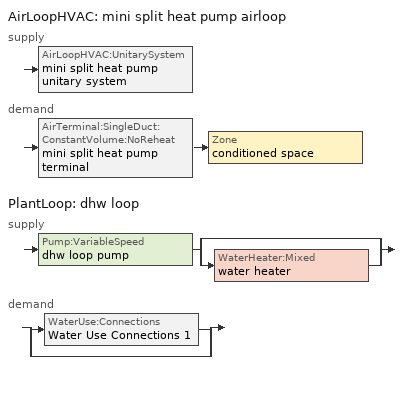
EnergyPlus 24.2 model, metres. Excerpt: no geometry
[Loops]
AirLoopHVAC 'mini split heat pump airloop'
 supply: AirLoopHVAC:UnitarySystem 'mini split heat pump unitary system'
 demand: AirTerminal:SingleDuct:ConstantVolume:NoReheat 'mini split heat pump terminal' > Zone 'conditioned space'
PlantLoop 'dhw loop'
 supply: Pump:VariableSpeed 'dhw loop pump' > split
  | bypass
  | WaterHeater:Mixed 'water heater'
 demand: split
  | WaterUse:Connections 'Water Use Connections 1'
  | bypass
[ZoneControl:Thermostat]
conditioned space Thermostat: Zone or ZoneList=conditioned space; Control Type Schedule=conditioned space Thermostat Schedule; Control 1=conditioned space temperature setpoint; Temperature Difference Between Cutout And Setpoint {deltaC}=0
[ThermostatSetpoint:DualSetpoint]
conditioned space temperature setpoint: Heating Setpoint Temperature Schedule=heating setpoint; Cooling Setpoint Temperature Schedule=cooling setpoint
[AirLoopHVAC:UnitarySystem] Control Type=Load; Controlling Zone or Thermostat Location=conditioned space; Dehumidification Control Type=None; Availability Schedule=Always On Discrete; Fan Placement=BlowThrough; DX Heating Coil Sizing Ratio=1; Use DOAS DX Cooling Coil=No; Minimum Supply Air Temperature {C}=2; Latent Load Control=SensibleOnlyLoadControl; Heating Supply Air Flow Rate Method=SupplyAirFlowRate; No Load Supply Air Flow Rate Method=SupplyAirFlowRate; No Load Supply Air Flow Rate {m3/s}=0; No Load Supply Air Flow Rate Control Set To Low Speed=Yes; Maximum Supply Air Temperature {C}=48.8889; Maximum Outdoor Dry-Bulb Temperature for Supplemental Heater Operation {C}=21; Ancillary On-Cycle Electric Power {W}=0; Ancillary Off-Cycle Electric Power {W}=0
Name | Supply Fan | Supply Air Fan Operating Mode Schedule | Heating Coil | Cooling Supply Air Flow Rate Method | Heating Supply Air Flow Rate {m3/s} | Cooling Coil | Cooling Supply Air Flow Rate {m3/s} | Design Specification Multispeed Object
unit heater unitary system | unit heater supply fan | unit heater auto fan schedule | unit heater htg coil | None | 0.00141584
mini split heat pump unitary system | mini split heat pump supply fan | mini split heat pump auto fan schedule | mini split heat pump htg coil | SupplyAirFlowRate | 0.37567 | mini split heat pump clg coil | 0.37567 | Unitary System Performance Multispeed 1
[Fan:SystemModel] Availability Schedule=Always On Discrete; Speed Control Method=Discrete; Electric Power Minimum Flow Rate Fraction=0.2; Design Pressure Rise {Pa}=500; Motor Efficiency=1; Motor In Air Stream Fraction=1; Design Electric Power Consumption {W}=Autosize; Design Power Sizing Method=PowerPerFlow; Electric Power Per Unit Flow Rate Per Unit Pressure {W/((m3/s)-Pa)}=1.66667; Fan Total Efficiency=0.7; Motor Loss Radiative Fraction=0
Name | Design Maximum Air Flow Rate {m3/s} | Electric Power Per Unit Flow Rate {W/(m3/s)} | Number of Speeds | Speed Flow Fraction 1 | Speed Electric Power Fraction 1 | Speed Flow Fraction 2 | Speed Electric Power Fraction 2 | Speed Flow Fraction 3 | Speed Electric Power Fraction 3 | Speed Flow Fraction 4 | Speed Electric Power Fraction 4
unit heater supply fan | 0.00141584 | 1e-06 | 1 | 1 | 1
mini split heat pump supply fan | 0.462648 | 148.322 | 4 | 0.20706 | 0.00888 | 0.252 | 0.016 | 0.812 | 0.53539 | 1 | 1
[Coil:Heating:Fuel]
unit heater htg coil: Availability Schedule=Always On Discrete; Fuel Type=OtherFuel2; Burner Efficiency=0.3; Nominal Capacity {W}=0.293071; On Cycle Parasitic Electric Load {W}=0; Off Cycle Parasitic Fuel Load {W}=0
[ZoneHVAC:Baseboard:Convective:Electric]
electric baseboard: Availability Schedule=Always On Discrete; Heating Design Capacity {W}=8691.02; Efficiency=1
[AirTerminal:SingleDuct:ConstantVolume:NoReheat]
mini split heat pump terminal: Availability Schedule=Always On Discrete; Maximum Air Flow Rate {m3/s}=0.37567
[Zone equipment]
conditioned space: unit heater unitary system, electric baseboard, mini split heat pump terminal
[AirLoopHVAC]
mini split heat pump airloop: Design Supply Air Flow Rate {m3/s}=0.37567; Design Return Air Flow Fraction of Supply Air Flow=1
[Sizing:System]
mini split heat pump airloop: Type of Load to Size On=Sensible; Design Outdoor Air Flow Rate {m3/s}=Autosize; Central Heating Maximum System Air Flow Ratio=0.3; Preheat Design Temperature {C}=7; Preheat Design Humidity Ratio {kgWater/kgDryAir}=0.008; Precool Design Temperature {C}=12.8; Precool Design Humidity Ratio {kgWater/kgDryAir}=0.008; Central Cooling Design Supply Air Temperature {C}=12.8; Central Heating Design Supply Air Temperature {C}=16.7; Type of Zone Sum to Use=NonCoincident; 100% Outdoor Air in Cooling=Yes; 100% Outdoor Air in Heating=Yes; Central Cooling Design Supply Air Humidity Ratio {kgWater/kgDryAir}=0.0085; Central Heating Design Supply Air Humidity Ratio {kgWater/kgDryAir}=0.008; Cooling Supply Air Flow Rate Method=DesignDay; Cooling Supply Air Flow Rate {m3/s}=0; Cooling Supply Air Flow Rate Per Floor Area {m3/s-m2}=0.00996765; Cooling Fraction of Autosized Cooling Supply Air Flow Rate=1; Cooling Supply Air Flow Rate Per Unit Cooling Capacity {m3/s-W}=3.94755e-05; Heating Supply Air Flow Rate Method=DesignDay; Heating Supply Air Flow Rate {m3/s}=0; Heating Supply Air Flow Rate Per Floor Area {m3/s-m2}=0.00996765; Heating Fraction of Autosized Heating Supply Air Flow Rate=1; Heating Fraction of Autosized Cooling Supply Air Flow Rate=1; Heating Supply Air Flow Rate Per Unit Heating Capacity {m3/s-W}=3.15882e-05; System Outdoor Air Method=ZoneSum; Zone Maximum Outdoor Air Fraction=1; Cooling Design Capacity Method=CoolingDesignCapacity; Cooling Design Capacity {W}=Autosize; Cooling Design Capacity Per Floor Area {W/m2}=234.7; Fraction of Autosized Cooling Design Capacity=1; Heating Design Capacity Method=HeatingDesignCapacity; Heating Design Capacity {W}=Autosize; Heating Design Capacity Per Floor Area {W/m2}=157; Fraction of Autosized Heating Design Capacity=1; Central Cooling Capacity Control Method=OnOff; Occupant Diversity=Autosize
[AvailabilityManager:Scheduled]
mini split heat pump airloop Availability Manager: Schedule=Always On Discrete
[Coil:Heating:DX:MultiSpeed]
mini split heat pump htg coil: Availability Schedule=Always On Discrete; Minimum Outdoor Dry-Bulb Temperature for Compressor Operation {C}=-28.8889; Crankcase Heater Capacity {W}=50; Maximum Outdoor Dry-Bulb Temperature for Crankcase Heater Operation {C}=10; Defrost Energy Input Ratio Function of Temperature Curve=Defrosteir; Maximum Outdoor Dry-Bulb Temperature for Defrost Operation {C}=4.44444; Defrost Strategy=ReverseCycle; Defrost Control=Timed; Defrost Time Period Fraction=0.058333; Resistive Defrost Heater Capacity {W}=AutoSize; Apply Part Load Fraction to Speeds Greater than 1=No; Fuel Type=Electricity; Region number for Calculating HSPF=4; Number of Speeds=2; Speed Gross Rated Heating Capacity 1 {W}=2171.32; Speed Gross Rated Heating COP 1 {W/W}=4.38298; Speed Rated Air Flow Rate 1 {m3/s}=0.116612; Speed Rated Supply Air Fan Power Per Volume Flow Rate 2017 1 {W/(m3/s)}=773.3; Speed Rated Supply Air Fan Power Per Volume Flow Rate 2023 1 {W/(m3/s)}=934.4; Speed Heating Capacity Function of Temperature Curve Name 1=Heat-CAP-fT1; Speed Heating Capacity Function of Flow Fraction Curve Name 1=Heat-CAP-fFF1; Speed Energy Input Ratio Function of Temperature Curve Name 1=Heat-EIR-fT1; Speed Energy Input Ratio Function of Flow Fraction Curve Name 1=Heat-EIR-fFF1; Speed Part Load Fraction Correlation Curve Name 1=Heat-PLF-fPLR1; Speed Rated Waste Heat Fraction of Power Input 1=0.2; Speed Waste Heat Function of Temperature Curve Name 1=ConstantBiquadratic 1; Speed Gross Rated Heating Capacity 2 {W}=8552.05; Speed Gross Rated Heating COP 2 {W/W}=3.05675; Speed Rated Air Flow Rate 2 {m3/s}=0.462744; Speed Rated Supply Air Fan Power Per Volume Flow Rate 2017 2 {W/(m3/s)}=773.3; Speed Rated Supply Air Fan Power Per Volume Flow Rate 2023 2 {W/(m3/s)}=934.4; Speed Heating Capacity Function of Temperature Curve Name 2=Heat-CAP-fT2; Speed Heating Capacity Function of Flow Fraction Curve Name 2=Heat-CAP-fFF2; Speed Energy Input Ratio Function of Temperature Curve Name 2=Heat-EIR-fT2; Speed Energy Input Ratio Function of Flow Fraction Curve Name 2=Heat-EIR-fFF2; Speed Part Load Fraction Correlation Curve Name 2=Heat-PLF-fPLR2; Speed Rated Waste Heat Fraction of Power Input 2=0.2; Speed Waste Heat Function of Temperature Curve Name 2=ConstantBiquadratic 1
[Coil:Cooling:DX:MultiSpeed]
mini split heat pump clg coil: Availability Schedule=Always On Discrete; Condenser Type=AirCooled; Minimum Outdoor Dry-Bulb Temperature for Compressor Operation {C}=-25; Apply Part Load Fraction to Speeds Greater than 1=No; Apply Latent Degradation to Speeds Greater than 1=No; Crankcase Heater Capacity {W}=50; Maximum Outdoor Dry-Bulb Temperature for Crankcase Heater Operation {C}=10; Basin Heater Capacity {W/K}=0; Basin Heater Setpoint Temperature {C}=2; Fuel Type=Electricity; Number of Speeds=2; Speed Gross Rated Total Cooling Capacity 1 {W}=1785.62; Speed Gross Rated Sensible Heat Ratio 1=0.806404; Speed Gross Rated Cooling COP 1 {W/W}=3.86411; Speed Rated Air Flow Rate 1 {m3/s}=0.0958163; Speed Rated Evaporator Fan Power Per Volume Flow Rate 2017 1 {W/(m3/s)}=773.3; Speed Rated Evaporator Fan Power Per Volume Flow Rate 2023 1 {W/(m3/s)}=934.4; Speed Total Cooling Capacity Function of Temperature Curve Name 1=Cool-CAP-fT1; Speed Total Cooling Capacity Function of Flow Fraction Curve Name 1=Cool-CAP-fFF1; Speed Energy Input Ratio Function of Temperature Curve Name 1=Cool-EIR-fT1; Speed Energy Input Ratio Function of Flow Fraction Curve Name 1=Cool-EIR-fFF1; Speed Part Load Fraction Correlation Curve Name 1=Cool-PLF-fPLR1; Speed Nominal Time for Condensate Removal to Begin 1 {s}=1000; Speed Ratio of Initial Moisture Evaporation Rate and Steady State Latent Capacity 1=1.5; Speed Maximum Cycling Rate 1 {cycles/hr}=3; Speed Latent Capacity Time Constant 1 {s}=45; Speed Rated Waste Heat Fraction of Power Input 1=0.2; Speed Waste Heat Function of Temperature Curve Name 1=ConstantBiquadratic; Speed Evaporative Condenser Effectiveness 1=0.9; Speed Evaporative Condenser Air Flow Rate 1 {m3/s}=AutoSize; Speed Rated Evaporative Condenser Pump Power Consumption 1 {W}=AutoSize; Speed Gross Rated Total Cooling Capacity 2 {W}=7036.75; Speed Gross Rated Sensible Heat Ratio 2=0.759942; Speed Gross Rated Cooling COP 2 {W/W}=2.92505; Speed Rated Air Flow Rate 2 {m3/s}=0.375749; Speed Rated Evaporator Fan Power Per Volume Flow Rate 2017 2 {W/(m3/s)}=773.3; Speed Rated Evaporator Fan Power Per Volume Flow Rate 2023 2 {W/(m3/s)}=934.4; Speed Total Cooling Capacity Function of Temperature Curve Name 2=Cool-CAP-fT2; Speed Total Cooling Capacity Function of Flow Fraction Curve Name 2=Cool-CAP-fFF2; Speed Energy Input Ratio Function of Temperature Curve Name 2=Cool-EIR-fT2; Speed Energy Input Ratio Function of Flow Fraction Curve Name 2=Cool-EIR-fFF2; Speed Part Load Fraction Correlation Curve Name 2=Cool-PLF-fPLR2; Speed Nominal Time for Condensate Removal to Begin 2 {s}=1000; Speed Ratio of Initial Moisture Evaporation Rate and Steady State Latent Capacity 2=1.5; Speed Maximum Cycling Rate 2 {cycles/hr}=3; Speed Latent Capacity Time Constant 2 {s}=45; Speed Rated Waste Heat Fraction of Power Input 2=0.2; Speed Waste Heat Function of Temperature Curve Name 2=ConstantBiquadratic; Speed Evaporative Condenser Effectiveness 2=0.9; Speed Evaporative Condenser Air Flow Rate 2 {m3/s}=AutoSize; Speed Rated Evaporative Condenser Pump Power Consumption 2 {W}=AutoSize
[UnitarySystemPerformance:Multispeed]
Unitary System Performance Multispeed 1: Number of Speeds for Heating=2; Number of Speeds for Cooling=2; Single Mode Operation=No; No Load Supply Air Flow Rate Ratio=1; Heating Speed Supply Air Flow Ratio 1=0.310345; Cooling Speed Supply Air Flow Ratio 1=0.255; Heating Speed Supply Air Flow Ratio 2=1.23153; Cooling Speed Supply Air Flow Ratio 2=1
[PlantLoop]
dhw loop: Fluid Type=Water; Plant Equipment Operation Scheme=dhw loop Operation Schemes; Maximum Loop Temperature {C}=100; Minimum Loop Temperature {C}=0; Maximum Loop Flow Rate {m3/s}=0.01; Minimum Loop Flow Rate {m3/s}=0; Plant Loop Volume {m3}=0.003; Load Distribution Scheme=Optimal; Plant Loop Demand Calculation Scheme=SingleSetpoint; Common Pipe Simulation=None
[Sizing:Plant]
dhw loop: Loop Type=Heating; Design Loop Exit Temperature {C}=56; Loop Design Temperature Difference {deltaC}=5.55556; Sizing Option=NonCoincident; Zone Timesteps in Averaging Window=1; Coincident Sizing Factor Mode=None
[Pump:VariableSpeed]
dhw loop pump: Design Maximum Flow Rate {m3/s}=0.01; Design Pump Head {Pa}=1; Design Power Consumption {W}=0; Motor Efficiency=0.85; Fraction of Motor Inefficiencies to Fluid Stream=0; Coefficient 1 of the Part Load Performance Curve=0; Coefficient 2 of the Part Load Performance Curve=1; Coefficient 3 of the Part Load Performance Curve=0; Coefficient 4 of the Part Load Performance Curve=0; Design Minimum Flow Rate {m3/s}=0; Pump Control Type=Intermittent; Skin Loss Radiative Fraction=0.5; Design Power Sizing Method=PowerPerFlowPerPressure; Design Electric Power per Unit Flow Rate {W/(m3/s)}=348701.1; Design Shaft Power per Unit Flow Rate per Unit Head {W/((m3/s)-Pa)}=1.28205; Design Minimum Flow Rate Fraction=0
[WaterHeater:Mixed]
water heater: Tank Volume {m3}=0.170344; Setpoint Temperature Schedule=water heater setpoint; Deadband Temperature Difference {deltaC}=2; Maximum Temperature Limit {C}=99; Heater Control Type=Cycle; Heater Maximum Capacity {W}=5500.06; Heater Minimum Capacity {W}=0; Heater Ignition Minimum Flow Rate {m3/s}=0; Heater Ignition Delay {s}=0; Heater Fuel Type=Electricity; Heater Thermal Efficiency=1; Off Cycle Parasitic Fuel Consumption Rate {W}=0; Off Cycle Parasitic Fuel Type=Electricity; Off Cycle Parasitic Heat Fraction to Tank=0; On Cycle Parasitic Fuel Consumption Rate {W}=0; On Cycle Parasitic Fuel Type=Electricity; On Cycle Parasitic Heat Fraction to Tank=0; Ambient Temperature Indicator=Zone; Ambient Temperature Zone=conditioned space; Off Cycle Loss Coefficient to Ambient Temperature {W/K}=2.89744; Off Cycle Loss Fraction to Zone=1; On Cycle Loss Coefficient to Ambient Temperature {W/K}=2.89744; On Cycle Loss Fraction to Zone=1; Use Side Effectiveness=1; Source Side Effectiveness=1; Use Side Design Flow Rate {m3/s}=Autosize; Source Side Design Flow Rate {m3/s}=Autosize; Indirect Water Heating Recovery Time {hr}=1.5; Source Side Flow Control Mode=IndirectHeatPrimarySetpoint
[WaterHeater:Sizing]
water heater: Design Mode=PeakDraw; Time Storage Can Meet Peak Draw {hr}=0.538503; Time for Tank Recovery {hr}=0; Nominal Tank Volume for Autosizing Plant Connections {m3}=1
[SetpointManager:Scheduled]
Setpoint Manager Scheduled 1: Control Variable=Temperature; Schedule=dhw temp
[WaterUse:Connections]
Water Use Connections 1: Drain Water Heat Exchanger Type=None; Drain Water Heat Exchanger Destination=Plant; Water Use Equipment Name 1=dhw fixtures; Water Use Equipment Name 2=dhw distribution waste; Water Use Equipment Name 3=clothes washer; Water Use Equipment Name 4=dishwasher
[WaterUse:Equipment]
Name | Peak Flow Rate {m3/s} | Flow Rate Fraction Schedule | Target Temperature Schedule
dhw fixtures | 4.41178e-06 | dhw fixtures schedule | mixed water temperature schedule
dhw distribution waste | 1.33746e-06 | dhw fixtures schedule | mixed water temperature schedule
clothes washer | 9.69919e-07 | clothes washer schedule
dishwasher | 2.90872e-07 | dishwasher schedule
[PlantEquipmentOperationSchemes]
dhw loop Operation Schemes: Control Scheme Object Type 1=PlantEquipmentOperation:HeatingLoad; Control Scheme Name 1=dhw loop Heating Operation Scheme; Control Scheme Schedule Name 1=Always On Discrete
[PlantEquipmentOperation:HeatingLoad]
dhw loop Heating Operation Scheme: Load Range Lower Limit 1 {W}=0; Load Range Upper Limit 1 {W}=1000000000; Range Equipment List Name 1=dhw loop Heating Equipment List
[PlantEquipmentList]
dhw loop Heating Equipment List: WaterHeater:Mixed, water heater
[EnergyManagementSystem:GlobalVariable]
infil_program_Qfan
infil_program_Qinf
mini_split_heat_pump_airloop_Fan_RTF
natural_vent_program_Qnv
natural_vent_program_Qwhf
[EnergyManagementSystem:InternalVariable]
mini_split_heat_pump_airloop_max_sup_fan_mfr: Internal Data Index Key=mini split heat pump supply fan; Internal Data Type=Fan Maximum Mass Flow Rate
[EnergyManagementSystem:Sensor]
Name | Output:Variable or Output:Meter Index Key | Output:Variable or Output:Meter
airflow_gain | infil flow | Infiltration Sensible Heat Gain Energy
airflow_gain_1 | natural vent flow | Infiltration Sensible Heat Gain Energy
airflow_gain_2 | whole house fan flow | Infiltration Sensible Heat Gain Energy
airflow_loss | infil flow | Infiltration Sensible Heat Loss Energy
airflow_loss_1 | natural vent flow | Infiltration Sensible Heat Loss Energy
airflow_loss_2 | whole house fan flow | Infiltration Sensible Heat Loss Energy
clg_load_cond |  | Cooling:EnergyTransfer:Zone:CONDITIONED SPACE
clg_sp_s; clg_sp_s_1 | cooling setpoint | Schedule Value
clothes_dryer_exhaust_0_sch_s | clothes dryer exhaust 0 schedule | Schedule Value
conditioned_space_clg_unmet_s | conditioned space | Zone Cooling Setpoint Not Met Time
conditioned_space_htg_unmet_s | conditioned space | Zone Heating Setpoint Not Met Time
cool_season | cooling season schedule | Schedule Value
dhw_loss | water heater | Water Heater Heat Loss Energy
dhw_rtf | water heater | Water Heater Runtime Fraction
fridge_tin_s; tin_s; tin_s_1 | conditioned space | Zone Mean Air Temperature
htg_load_cond |  | Heating:EnergyTransfer:Zone:CONDITIONED SPACE
htg_sp_s; htg_sp_s_1 | heating setpoint | Schedule Value
ig_ee_conv | clothes dryer | Electric Equipment Convective Heating Energy
ig_ee_conv_1 | clothes washer | Electric Equipment Convective Heating Energy
ig_ee_conv_2 | cooking range | Electric Equipment Convective Heating Energy
ig_ee_conv_3 | dishwasher | Electric Equipment Convective Heating Energy
ig_ee_conv_4 | fridge | Electric Equipment Convective Heating Energy
ig_ee_conv_5 | misc plug loads | Electric Equipment Convective Heating Energy
ig_ee_conv_6 | whole house fan | Electric Equipment Convective Heating Energy
ig_ee_rad | clothes dryer | Electric Equipment Radiant Heating Energy
ig_ee_rad_1 | clothes washer | Electric Equipment Radiant Heating Energy
ig_ee_rad_2 | cooking range | Electric Equipment Radiant Heating Energy
ig_ee_rad_3 | dishwasher | Electric Equipment Radiant Heating Energy
ig_ee_rad_4 | fridge | Electric Equipment Radiant Heating Energy
ig_ee_rad_5 | misc plug loads | Electric Equipment Radiant Heating Energy
ig_ee_rad_6 | whole house fan | Electric Equipment Radiant Heating Energy
ig_lgt_conv | interior lighting | Lights Convective Heating Energy
ig_lgt_rad | interior lighting | Lights Radiant Heating Energy
ig_lgt_vis | interior lighting | Lights Visible Radiation Heating Energy
ig_oe_conv | clothes dryer 1 | Other Equipment Convective Heating Energy
ig_oe_conv_1 | cooking range 1 | Other Equipment Convective Heating Energy
ig_oe_conv_2 | general water use latent | Other Equipment Convective Heating Energy
ig_oe_conv_3 | general water use sensible | Other Equipment Convective Heating Energy
ig_oe_conv_4 | water heater energy adjustment1 | Other Equipment Convective Heating Energy
ig_oe_rad | clothes dryer 1 | Other Equipment Radiant Heating Energy
ig_oe_rad_1 | cooking range 1 | Other Equipment Radiant Heating Energy
ig_oe_rad_2 | general water use latent | Other Equipment Radiant Heating Energy
ig_oe_rad_3 | general water use sensible | Other Equipment Radiant Heating Energy
ig_oe_rad_4 | water heater energy adjustment1 | Other Equipment Radiant Heating Energy
ig_ppl_conv | occupants | People Convective Heating Energy
ig_ppl_rad | occupants | People Radiant Heating Energy
im_conv | furniture mass conditioned space 1 | Surface Inside Face Convection Heat Gain Energy
im_conv_1 | partition wall mass | Surface Inside Face Convection Heat Gain Energy
im_ig | furniture mass conditioned space 1 | Surface Inside Face Internal Gains Radiation Heat Gain Energy
im_ig_1 | partition wall mass | Surface Inside Face Internal Gains Radiation Heat Gain Energy
im_lgt | furniture mass conditioned space 1 | Surface Inside Face Lights Radiation Heat Gain Energy
im_lgt_1 | partition wall mass | Surface Inside Face Lights Radiation Heat Gain Energy
im_sol | furniture mass conditioned space 1 | Surface Inside Face Solar Radiation Heat Gain Energy
im_sol_1 | partition wall mass | Surface Inside Face Solar Radiation Heat Gain Energy
im_surf | furniture mass conditioned space 1 | Surface Inside Face Net Surface Thermal Radiation Heat Gain Energy
im_surf_1 | partition wall mass | Surface Inside Face Net Surface Thermal Radiation Heat Gain Energy
mini_split_heat_pump_airloop_Fan_RTF_s | mini split heat pump supply fan | Fan Runtime Fraction Speed 1
mini_split_heat_pump_airloop_Fan_RTF_s_1 | mini split heat pump supply fan | Fan Runtime Fraction Speed 2
mini_split_heat_pump_airloop_Fan_RTF_s_2 | mini split heat pump supply fan | Fan Runtime Fraction Speed 3
mini_split_heat_pump_airloop_Fan_RTF_s_3 | mini split heat pump supply fan | Fan Runtime Fraction Speed 4
mini_split_heat_pump_clg_coil_s | mini split heat pump clg coil | Cooling Coil Total Cooling Energy
mini_split_heat_pump_htg_coil_s | mini split heat pump htg coil | Heating Coil Heating Energy
mini_split_heat_pump_supply_fan_s | mini split heat pump supply fan | Fan Electricity Energy
mv_conv | mech vent house fan | Electric Equipment Convective Heating Energy
mv_conv_1 | mech vent house fan cfis | Electric Equipment Convective Heating Energy
mv_conv_2 | mech vent house fan latent load | Other Equipment Convective Heating Energy
mv_conv_3 | mech vent house fan sensible load | Other Equipment Convective Heating Energy
mv_rad | mech vent house fan | Electric Equipment Radiant Heating Energy
mv_rad_1 | mech vent house fan cfis | Electric Equipment Radiant Heating Energy
mv_rad_2 | mech vent house fan latent load | Other Equipment Radiant Heating Energy
mv_rad_3 | mech vent house fan sensible load | Other Equipment Radiant Heating Energy
natural_vent_s | natural vent schedule | Schedule Value
out_pb_s |  | Site Outdoor Air Barometric Pressure
out_wt_s |  | Site Outdoor Air Humidity Ratio
site_vw_s |  | Site Wind Speed
ss_back_out | Window1 | Surface Window Shortwave from Zone Back Out Window Heat Transfer Rate
ss_back_out_1 | Window12 | Surface Window Shortwave from Zone Back Out Window Heat Transfer Rate
ss_back_out_2 | Window13 | Surface Window Shortwave from Zone Back Out Window Heat Transfer Rate
ss_back_out_3 | Window15 | Surface Window Shortwave from Zone Back Out Window Heat Transfer Rate
ss_back_out_4 | Window2 | Surface Window Shortwave from Zone Back Out Window Heat Transfer Rate
ss_back_out_5 | Window3 | Surface Window Shortwave from Zone Back Out Window Heat Transfer Rate
ss_back_out_6 | Window5 | Surface Window Shortwave from Zone Back Out Window Heat Transfer Rate
ss_back_out_7 | Window8 | Surface Window Shortwave from Zone Back Out Window Heat Transfer Rate
ss_back_out_8 | Window9 | Surface Window Shortwave from Zone Back Out Window Heat Transfer Rate
ss_conv | Door1 | Surface Inside Face Convection Heat Gain Energy
ss_conv_1 | Door4 | Surface Inside Face Convection Heat Gain Energy
ss_conv_10 | Window9 | Surface Inside Face Convection Heat Gain Energy
ss_conv_2 | Window1 | Surface Inside Face Convection Heat Gain Energy
ss_conv_3 | Window12 | Surface Inside Face Convection Heat Gain Energy
ss_conv_4 | Window13 | Surface Inside Face Convection Heat Gain Energy
ss_conv_5 | Window15 | Surface Inside Face Convection Heat Gain Energy
ss_conv_6 | Window2 | Surface Inside Face Convection Heat Gain Energy
ss_conv_7 | Window3 | Surface Inside Face Convection Heat Gain Energy
ss_conv_8 | Window5 | Surface Inside Face Convection Heat Gain Energy
ss_conv_9 | Window8 | Surface Inside Face Convection Heat Gain Energy
ss_ig | Door1 | Surface Inside Face Internal Gains Radiation Heat Gain Energy
ss_ig_1 | Door4 | Surface Inside Face Internal Gains Radiation Heat Gain Energy
ss_ig_10 | Window9 | Surface Inside Face Internal Gains Radiation Heat Gain Energy
ss_ig_2 | Window1 | Surface Inside Face Internal Gains Radiation Heat Gain Energy
ss_ig_3 | Window12 | Surface Inside Face Internal Gains Radiation Heat Gain Energy
ss_ig_4 | Window13 | Surface Inside Face Internal Gains Radiation Heat Gain Energy
ss_ig_5 | Window15 | Surface Inside Face Internal Gains Radiation Heat Gain Energy
ss_ig_6 | Window2 | Surface Inside Face Internal Gains Radiation Heat Gain Energy
ss_ig_7 | Window3 | Surface Inside Face Internal Gains Radiation Heat Gain Energy
ss_ig_8 | Window5 | Surface Inside Face Internal Gains Radiation Heat Gain Energy
ss_ig_9 | Window8 | Surface Inside Face Internal Gains Radiation Heat Gain Energy
ss_lgt | Door1 | Surface Inside Face Lights Radiation Heat Gain Energy
ss_lgt_1 | Door4 | Surface Inside Face Lights Radiation Heat Gain Energy
ss_sol | Door1 | Surface Inside Face Solar Radiation Heat Gain Energy
ss_sol_1 | Door4 | Surface Inside Face Solar Radiation Heat Gain Energy
ss_surf | Door1 | Surface Inside Face Net Surface Thermal Radiation Heat Gain Energy
ss_surf_1 | Door4 | Surface Inside Face Net Surface Thermal Radiation Heat Gain Energy
ss_surf_10 | Window9 | Surface Inside Face Net Surface Thermal Radiation Heat Gain Energy
ss_surf_2 | Window1 | Surface Inside Face Net Surface Thermal Radiation Heat Gain Energy
ss_surf_3 | Window12 | Surface Inside Face Net Surface Thermal Radiation Heat Gain Energy
ss_surf_4 | Window13 | Surface Inside Face Net Surface Thermal Radiation Heat Gain Energy
ss_surf_5 | Window15 | Surface Inside Face Net Surface Thermal Radiation Heat Gain Energy
ss_surf_6 | Window2 | Surface Inside Face Net Surface Thermal Radiation Heat Gain Energy
ss_surf_7 | Window3 | Surface Inside Face Net Surface Thermal Radiation Heat Gain Energy
ss_surf_8 | Window5 | Surface Inside Face Net Surface Thermal Radiation Heat Gain Energy
ss_surf_9 | Window8 | Surface Inside Face Net Surface Thermal Radiation Heat Gain Energy
ss_trans_in | Window1 | Surface Window Transmitted Solar Radiation Rate
ss_trans_in_1 | Window12 | Surface Window Transmitted Solar Radiation Rate
ss_trans_in_2 | Window13 | Surface Window Transmitted Solar Radiation Rate
ss_trans_in_3 | Window15 | Surface Window Transmitted Solar Radiation Rate
ss_trans_in_4 | Window2 | Surface Window Transmitted Solar Radiation Rate
ss_trans_in_5 | Window3 | Surface Window Transmitted Solar Radiation Rate
ss_trans_in_6 | Window5 | Surface Window Transmitted Solar Radiation Rate
ss_trans_in_7 | Window8 | Surface Window Transmitted Solar Radiation Rate
ss_trans_in_8 | Window9 | Surface Window Transmitted Solar Radiation Rate
ss_trans_out | Window1 | Surface Inside Face Initial Transmitted Diffuse Transmitted Out Window Solar Radiation Rate
ss_trans_out_1 | Window12 | Surface Inside Face Initial Transmitted Diffuse Transmitted Out Window Solar Radiation Rate
ss_trans_out_2 | Window13 | Surface Inside Face Initial Transmitted Diffuse Transmitted Out Window Solar Radiation Rate
ss_trans_out_3 | Window15 | Surface Inside Face Initial Transmitted Diffuse Transmitted Out Window Solar Radiation Rate
ss_trans_out_4 | Window2 | Surface Inside Face Initial Transmitted Diffuse Transmitted Out Window Solar Radiation Rate
ss_trans_out_5 | Window3 | Surface Inside Face Initial Transmitted Diffuse Transmitted Out Window Solar Radiation Rate
ss_trans_out_6 | Window5 | Surface Inside Face Initial Transmitted Diffuse Transmitted Out Window Solar Radiation Rate
ss_trans_out_7 | Window8 | Surface Inside Face Initial Transmitted Diffuse Transmitted Out Window Solar Radiation Rate
ss_trans_out_8 | Window9 | Surface Inside Face Initial Transmitted Diffuse Transmitted Out Window Solar Radiation Rate
s_conv | Floor1 | Surface Inside Face Convection Heat Gain Energy
s_conv_1 | FoundationWall1 | Surface Inside Face Convection Heat Gain Energy
s_conv_10 | Roof2:270 | Surface Inside Face Convection Heat Gain Energy
s_conv_11 | Roof2:90 | Surface Inside Face Convection Heat Gain Energy
s_conv_12 | Slab1 | Surface Inside Face Convection Heat Gain Energy
s_conv_13 | Wall1:0 | Surface Inside Face Convection Heat Gain Energy
s_conv_14 | Wall1:180 | Surface Inside Face Convection Heat Gain Energy
s_conv_15 | Wall1:270 | Surface Inside Face Convection Heat Gain Energy
s_conv_16 | Wall1:90 | Surface Inside Face Convection Heat Gain Energy
s_conv_17 | Wall2:0 | Surface Inside Face Convection Heat Gain Energy
s_conv_18 | Wall2:180 | Surface Inside Face Convection Heat Gain Energy
s_conv_19 | Wall2:270 | Surface Inside Face Convection Heat Gain Energy
s_conv_2 | inferred conditioned ceiling | Surface Inside Face Convection Heat Gain Energy
s_conv_20 | Wall2:90 | Surface Inside Face Convection Heat Gain Energy
s_conv_3 | inferred conditioned floor | Surface Inside Face Convection Heat Gain Energy
s_conv_4 | RimJoist1:0 | Surface Inside Face Convection Heat Gain Energy
s_conv_5 | RimJoist1:180 | Surface Inside Face Convection Heat Gain Energy
s_conv_6 | RimJoist1:270 | Surface Inside Face Convection Heat Gain Energy
s_conv_7 | RimJoist1:90 | Surface Inside Face Convection Heat Gain Energy
s_conv_8 | Roof2:0 | Surface Inside Face Convection Heat Gain Energy
s_conv_9 | Roof2:180 | Surface Inside Face Convection Heat Gain Energy
s_ig | Floor1 | Surface Inside Face Internal Gains Radiation Heat Gain Energy
s_ig_1 | FoundationWall1 | Surface Inside Face Internal Gains Radiation Heat Gain Energy
s_ig_10 | Roof2:270 | Surface Inside Face Internal Gains Radiation Heat Gain Energy
s_ig_11 | Roof2:90 | Surface Inside Face Internal Gains Radiation Heat Gain Energy
s_ig_12 | Slab1 | Surface Inside Face Internal Gains Radiation Heat Gain Energy
s_ig_13 | Wall1:0 | Surface Inside Face Internal Gains Radiation Heat Gain Energy
s_ig_14 | Wall1:180 | Surface Inside Face Internal Gains Radiation Heat Gain Energy
s_ig_15 | Wall1:270 | Surface Inside Face Internal Gains Radiation Heat Gain Energy
s_ig_16 | Wall1:90 | Surface Inside Face Internal Gains Radiation Heat Gain Energy
s_ig_17 | Wall2:0 | Surface Inside Face Internal Gains Radiation Heat Gain Energy
s_ig_18 | Wall2:180 | Surface Inside Face Internal Gains Radiation Heat Gain Energy
s_ig_19 | Wall2:270 | Surface Inside Face Internal Gains Radiation Heat Gain Energy
s_ig_2 | inferred conditioned ceiling | Surface Inside Face Internal Gains Radiation Heat Gain Energy
s_ig_20 | Wall2:90 | Surface Inside Face Internal Gains Radiation Heat Gain Energy
s_ig_3 | inferred conditioned floor | Surface Inside Face Internal Gains Radiation Heat Gain Energy
s_ig_4 | RimJoist1:0 | Surface Inside Face Internal Gains Radiation Heat Gain Energy
s_ig_5 | RimJoist1:180 | Surface Inside Face Internal Gains Radiation Heat Gain Energy
s_ig_6 | RimJoist1:270 | Surface Inside Face Internal Gains Radiation Heat Gain Energy
s_ig_7 | RimJoist1:90 | Surface Inside Face Internal Gains Radiation Heat Gain Energy
s_ig_8 | Roof2:0 | Surface Inside Face Internal Gains Radiation Heat Gain Energy
s_ig_9 | Roof2:180 | Surface Inside Face Internal Gains Radiation Heat Gain Energy
s_lgt | Floor1 | Surface Inside Face Lights Radiation Heat Gain Energy
s_lgt_1 | FoundationWall1 | Surface Inside Face Lights Radiation Heat Gain Energy
s_lgt_10 | Roof2:270 | Surface Inside Face Lights Radiation Heat Gain Energy
s_lgt_11 | Roof2:90 | Surface Inside Face Lights Radiation Heat Gain Energy
s_lgt_12 | Slab1 | Surface Inside Face Lights Radiation Heat Gain Energy
s_lgt_13 | Wall1:0 | Surface Inside Face Lights Radiation Heat Gain Energy
s_lgt_14 | Wall1:180 | Surface Inside Face Lights Radiation Heat Gain Energy
s_lgt_15 | Wall1:270 | Surface Inside Face Lights Radiation Heat Gain Energy
s_lgt_16 | Wall1:90 | Surface Inside Face Lights Radiation Heat Gain Energy
s_lgt_17 | Wall2:0 | Surface Inside Face Lights Radiation Heat Gain Energy
s_lgt_18 | Wall2:180 | Surface Inside Face Lights Radiation Heat Gain Energy
s_lgt_19 | Wall2:270 | Surface Inside Face Lights Radiation Heat Gain Energy
s_lgt_2 | inferred conditioned ceiling | Surface Inside Face Lights Radiation Heat Gain Energy
s_lgt_20 | Wall2:90 | Surface Inside Face Lights Radiation Heat Gain Energy
s_lgt_3 | inferred conditioned floor | Surface Inside Face Lights Radiation Heat Gain Energy
s_lgt_4 | RimJoist1:0 | Surface Inside Face Lights Radiation Heat Gain Energy
s_lgt_5 | RimJoist1:180 | Surface Inside Face Lights Radiation Heat Gain Energy
s_lgt_6 | RimJoist1:270 | Surface Inside Face Lights Radiation Heat Gain Energy
s_lgt_7 | RimJoist1:90 | Surface Inside Face Lights Radiation Heat Gain Energy
s_lgt_8 | Roof2:0 | Surface Inside Face Lights Radiation Heat Gain Energy
s_lgt_9 | Roof2:180 | Surface Inside Face Lights Radiation Heat Gain Energy
s_sol | Floor1 | Surface Inside Face Solar Radiation Heat Gain Energy
s_sol_1 | FoundationWall1 | Surface Inside Face Solar Radiation Heat Gain Energy
s_sol_10 | Roof2:270 | Surface Inside Face Solar Radiation Heat Gain Energy
s_sol_11 | Roof2:90 | Surface Inside Face Solar Radiation Heat Gain Energy
s_sol_12 | Slab1 | Surface Inside Face Solar Radiation Heat Gain Energy
s_sol_13 | Wall1:0 | Surface Inside Face Solar Radiation Heat Gain Energy
s_sol_14 | Wall1:180 | Surface Inside Face Solar Radiation Heat Gain Energy
s_sol_15 | Wall1:270 | Surface Inside Face Solar Radiation Heat Gain Energy
s_sol_16 | Wall1:90 | Surface Inside Face Solar Radiation Heat Gain Energy
s_sol_17 | Wall2:0 | Surface Inside Face Solar Radiation Heat Gain Energy
s_sol_18 | Wall2:180 | Surface Inside Face Solar Radiation Heat Gain Energy
s_sol_19 | Wall2:270 | Surface Inside Face Solar Radiation Heat Gain Energy
s_sol_2 | inferred conditioned ceiling | Surface Inside Face Solar Radiation Heat Gain Energy
s_sol_20 | Wall2:90 | Surface Inside Face Solar Radiation Heat Gain Energy
s_sol_3 | inferred conditioned floor | Surface Inside Face Solar Radiation Heat Gain Energy
s_sol_4 | RimJoist1:0 | Surface Inside Face Solar Radiation Heat Gain Energy
s_sol_5 | RimJoist1:180 | Surface Inside Face Solar Radiation Heat Gain Energy
s_sol_6 | RimJoist1:270 | Surface Inside Face Solar Radiation Heat Gain Energy
s_sol_7 | RimJoist1:90 | Surface Inside Face Solar Radiation Heat Gain Energy
s_sol_8 | Roof2:0 | Surface Inside Face Solar Radiation Heat Gain Energy
s_sol_9 | Roof2:180 | Surface Inside Face Solar Radiation Heat Gain Energy
s_surf | Floor1 | Surface Inside Face Net Surface Thermal Radiation Heat Gain Energy
s_surf_1 | FoundationWall1 | Surface Inside Face Net Surface Thermal Radiation Heat Gain Energy
s_surf_10 | Roof2:270 | Surface Inside Face Net Surface Thermal Radiation Heat Gain Energy
s_surf_11 | Roof2:90 | Surface Inside Face Net Surface Thermal Radiation Heat Gain Energy
s_surf_12 | Slab1 | Surface Inside Face Net Surface Thermal Radiation Heat Gain Energy
s_surf_13 | Wall1:0 | Surface Inside Face Net Surface Thermal Radiation Heat Gain Energy
s_surf_14 | Wall1:180 | Surface Inside Face Net Surface Thermal Radiation Heat Gain Energy
s_surf_15 | Wall1:270 | Surface Inside Face Net Surface Thermal Radiation Heat Gain Energy
s_surf_16 | Wall1:90 | Surface Inside Face Net Surface Thermal Radiation Heat Gain Energy
s_surf_17 | Wall2:0 | Surface Inside Face Net Surface Thermal Radiation Heat Gain Energy
s_surf_18 | Wall2:180 | Surface Inside Face Net Surface Thermal Radiation Heat Gain Energy
s_surf_19 | Wall2:270 | Surface Inside Face Net Surface Thermal Radiation Heat Gain Energy
s_surf_2 | inferred conditioned ceiling | Surface Inside Face Net Surface Thermal Radiation Heat Gain Energy
s_surf_20 | Wall2:90 | Surface Inside Face Net Surface Thermal Radiation Heat Gain Energy
s_surf_3 | inferred conditioned floor | Surface Inside Face Net Surface Thermal Radiation Heat Gain Energy
s_surf_4 | RimJoist1:0 | Surface Inside Face Net Surface Thermal Radiation Heat Gain Energy
s_surf_5 | RimJoist1:180 | Surface Inside Face Net Surface Thermal Radiation Heat Gain Energy
s_surf_6 | RimJoist1:270 | Surface Inside Face Net Surface Thermal Radiation Heat Gain Energy
s_surf_7 | RimJoist1:90 | Surface Inside Face Net Surface Thermal Radiation Heat Gain Energy
s_surf_8 | Roof2:0 | Surface Inside Face Net Surface Thermal Radiation Heat Gain Energy
s_surf_9 | Roof2:180 | Surface Inside Face Net Surface Thermal Radiation Heat Gain Energy
tout_db; tout_db_1 | Environment | Site Outdoor Air Drybulb Temperature
tout_s | conditioned space | Zone Outdoor Air Drybulb Temperature
unit_heater_htg_coil_s | unit heater htg coil | Heating Coil Heating Energy
unit_heater_supply_fan_s | unit heater supply fan | Fan Electricity Energy
water_heater_energy | water heater | Water Heater Electricity Rate
water_heater_off_cycle_parasitic | water heater | Water Heater Off Cycle Parasitic Electricity Rate
water_heater_on_cycle_parasitic | water heater | Water Heater On Cycle Parasitic Electricity Rate
win_s | conditioned space | Zone Air Humidity Ratio
[EnergyManagementSystem:Actuator]
Name | Actuated Component Unique | Actuated Component Type | Actuated Component Control Type
fridge_schedule_act | fridge schedule | Schedule:Constant | Schedule Value
infil_flow_act | infil flow | Zone Infiltration | Air Exchange Flow Rate
mech_vent_house_fan_cfis_act | mech vent house fan cfis | ElectricEquipment | Electricity Rate
mech_vent_house_fan_latent_load_act | mech vent house fan latent load | OtherEquipment | Power Level
mech_vent_house_fan_sensible_load_act | mech vent house fan sensible load | OtherEquipment | Power Level
mini_split_heat_pump_supply_fan_pressure_rise_act | mini split heat pump supply fan | Fan | Fan Pressure Rise
mini_split_heat_pump_supply_fan_total_efficiency_act | mini split heat pump supply fan | Fan | Fan Total Efficiency
natural_vent_flow_act | natural vent flow | Zone Infiltration | Air Exchange Flow Rate
Sequential_Fraction_Schedule_2_act | Sequential Fraction Schedule 2 | Schedule:Constant | Schedule Value
water_heater_ec_adj_act | water heater energy adjustment1 | OtherEquipment | Power Level
whole_house_fan_act | whole house fan | ElectricEquipment | Electricity Rate
whole_house_fan_flow_act | whole house fan flow | Zone Infiltration | Air Exchange Flow Rate
whole_house_fan_mix_act | whole house fan mix | ZoneMixing | Air Exchange Flow Rate
[EnergyManagementSystem:Program]
fridge_schedule_program: Set Tin = fridge_tin_s*(9.0/5.0)+32.0; Set fridge_schedule_act = 0; If (Hour == 0); Set fridge_schedule_act = (-0.487+0.019*Tin); ElseIf (Hour == 1); Set fridge_schedule_act = (-0.34+0.016*Tin); ElseIf (Hour == 2); Set fridge_schedule_act = (-0.37+0.017*Tin); ElseIf (Hour == 3); Set fridge_schedule_act = (-0.361+0.016*Tin); ElseIf (Hour == 4); Set fridge_schedule_act = (-0.515+0.018*Tin); ElseIf (Hour == 5); Set fridge_schedule_act = (-0.684+0.021*Tin); ElseIf (Hour == 6); Set fridge_schedule_act = (-0.471+0.019*Tin); ElseIf (Hour == 7); Set fridge_schedule_act = (-0.159+0.015*Tin); ElseIf (Hour == 8); Set fridge_schedule_act = (-0.079+0.015*Tin); ElseIf (Hour == 9); Set fridge_schedule_act = (-0.417+0.019*Tin); ElseIf (Hour == 10); Set fridge_schedule_act = (-0.411+0.018*Tin); ElseIf (Hour == 11); Set fridge_schedule_act = (-0.386+0.018*Tin); ElseIf (Hour == 12); Set fridge_schedule_act = (-0.24+0.016*Tin); ElseIf (Hour == 13); Set fridge_schedule_act = (-0.314+0.017*Tin); ElseIf (Hour == 14); Set fridge_schedule_act = (-0.16+0.015*Tin); ElseIf (Hour == 15); Set fridge_schedule_act = (-0.121+0.015*Tin); ElseIf (Hour == 16); Set fridge_schedule_act = (-0.469+0.02*Tin); ElseIf (Hour == 17); Set fridge_schedule_act = (-0.412+0.02*Tin); ElseIf (Hour == 18); Set fridge_schedule_act = (-0.091+0.017*Tin); ElseIf (Hour == 19); Set fridge_schedule_act = (0.077+0.014*Tin); ElseIf (Hour == 20); Set fridge_schedule_act = (-0.118+0.016*Tin); ElseIf (Hour == 21); Set fridge_schedule_act = (-0.247+0.017*Tin); ElseIf (Hour == 22); Set fridge_schedule_act = (-0.445+0.019*Tin); ElseIf (Hour == 23); Set fridge_schedule_act = (-0.544+0.02*Tin); EndIf
infil_program: Set p_m = 0.14; Set p_s = 0.22; Set s_m = 270; Set s_s = 370; Set z_m = 9.99744; Set z_s = 3.06510468249664; Set f_t = (((s_m/z_m)^p_m)*((z_s/s_s)^p_s)); Set Tdiff = tin_s-tout_s; Set dT = @Abs Tdiff; Set c = 0.0206; Set Cs = 0.0775; Set Cw = 0.152; Set n = 0.65; Set sft = (f_t*0.54); Set temp1 = ((c*Cw)*((sft*site_vw_s)^(2*n)))^2; Set Qinf = (((c*Cs*(dT^n))^2)+temp1)^0.5; Set Qinf = (@Max Qinf 0); Set mech_vent_house_fan_sensible_load_act = 0.0; Set mech_vent_house_fan_latent_load_act = 0.0; Set OASupInPb = out_pb_s; Set OASupInTemp = tout_s; Set OASupInW = out_wt_s; Set OASupRho = (@RhoAirFnPbTdbW OASupInPb OASupInTemp OASupInW); Set OASupCp = (@CpAirFnW OASupInW); Set OASupInEnth = (@HFnTdbW OASupInTemp OASupInW); Set ZoneTemp = tin_s; Set ZoneW = win_s; Set ZoneCp = (@CpAirFnW ZoneW); Set ZoneAirEnth = (@HFnTdbW ZoneTemp ZoneW); Set mech_vent_house_fan_cfis_act = 0.0; Set QWHV_cfis_sup = 0.0; Set QWHV_cfis_suppl_sup = 0.0; Set QWHV_cfis_suppl_exh = 0.0; Set Qrange = 0; Set Qbath = 0; Set Qdryer = 0; Set Qdryer = Qdryer + 0.00308 * clothes_dryer_exhaust_0_sch_s; Set QWHV_sup = 0.00933; Set QWHV_exh = 0.00933; Set Qsupply = QWHV_sup + QWHV_cfis_sup + QWHV_cfis_suppl_sup; Set Qexhaust = Qrange + Qbath + Qdryer + QWHV_exh + QWHV_cfis_suppl_exh; Set Qfan = (@Max Qexhaust Qsupply); Set Qducts = 0; If Qducts < 0; Set Qsupply = Qsupply - Qducts; Else; Set Qexhaust = Qexhaust + Qducts; EndIf; Set Qfan_with_ducts = (@Max Qexhaust Qsupply); Set Qimb = (@Abs (Qsupply - Qexhaust)); If Qinf + Qimb > 0; Set Qtot = Qfan_with_ducts + (Qinf^2) / (Qinf + Qimb); Else; Set Qtot = Qfan_with_ducts; EndIf; Set Qinf_adj = Qtot - Qfan; Set infil_flow_act = Qinf_adj; Set infil_program_Qinf = Qinf_adj; Set infil_program_Qfan = Qfan; Set Qload = Qfan; Set Effectiveness_Sens = 0.0; Set Effectiveness_Lat = 0.0; Set Fan_MFR = Qload * OASupRho; Set ZoneInEnth = OASupInEnth; Set ZoneInTemp = OASupInTemp; If Qload > 0; Set Effectiveness_Sens = Effectiveness_Sens + 0.0093 / Qload * 0.5912295009261301; Set Effectiveness_Lat = Effectiveness_Lat + 0.0093 / Qload * 0.0; EndIf; Set ERVCpMin = (@Min OASupCp ZoneCp); Set ERVSupOutTemp = OASupInTemp + ERVCpMin/OASupCp * Effectiveness_Sens * (ZoneTemp - OASupInTemp); Set ERVSupOutW = OASupInW + ERVCpMin/OASupCp * Effectiveness_Lat * (ZoneW - OASupInW); Set ERVSupOutEnth = (@HFnTdbW ERVSupOutTemp ERVSupOutW); Set ERVSensHeatTrans = Fan_MFR * OASupCp * (ERVSupOutTemp - OASupInTemp); Set ERVTotalHeatTrans = Fan_MFR * (ERVSupOutEnth - OASupInEnth); Set ERVLatHeatTrans = ERVTotalHeatTrans - ERVSensHeatTrans; Set ZoneInEnth = ERVSupOutEnth; Set ZoneInTemp = ERVSupOutTemp; Set FanTotalToCond = Fan_MFR * (ZoneInEnth - ZoneAirEnth); Set FanSensToCond = Fan_MFR * ZoneCp * (ZoneInTemp - ZoneTemp); Set FanLatToCond = FanTotalToCond - FanSensToCond; Set mech_vent_house_fan_sensible_load_act = mech_vent_house_fan_sensible_load_act + FanSensToCond; Set mech_vent_house_fan_latent_load_act = mech_vent_house_fan_latent_load_act + FanLatToCond
mini_split_heat_pump_supply_fan_disaggregate_program: Set mini_split_heat_pump_supply_fan_clg = 0; Set mini_split_heat_pump_supply_fan_primary_htg = 0; If mini_split_heat_pump_clg_coil_s > 0; Set mini_split_heat_pump_supply_fan_clg = mini_split_heat_pump_supply_fan_s; Else; Set mini_split_heat_pump_supply_fan_primary_htg = mini_split_heat_pump_supply_fan_s; EndIf
mini_split_heat_pump_supply_fan_power_program: If tout_db_1 < -28.89; Set mini_split_heat_pump_supply_fan_pressure_rise_act = 0; Set mini_split_heat_pump_supply_fan_total_efficiency_act = 1; Else; Set mini_split_heat_pump_supply_fan_pressure_rise_act = NULL; Set mini_split_heat_pump_supply_fan_total_efficiency_act = NULL; EndIf
natural_vent_program: Set Tin = tin_s; Set Tout = tout_s; Set Wout = out_wt_s; Set Pbar = out_pb_s; Set Phiout = (@RhFnTdbWPb Tout Wout Pbar); Set MaxHR = 0.0115; Set Tnvsp = (htg_sp_s + clg_sp_s) / 2; Set NVavail = natural_vent_s; Set ClgSsnAvail = cool_season; Set Qnv = 0; Set Qwhf = 0; Set whole_house_fan_mix_act = 0; Set whole_house_fan_act = 0; If ((Wout < MaxHR) && (Tin > Tout) && (Tin > Tnvsp) && (ClgSsnAvail > 0)); Set WHF_Flow = 0; Set Adj = (Tin-Tnvsp)/(Tin-Tout); Set Adj = (@Min Adj 1); Set Adj = (@Max Adj 0); If (WHF_Flow > 0); Set Qwhf = WHF_Flow*Adj; Set whole_house_fan_mix_act = WHF_Flow*Adj; Set WHF_W = 0; Set whole_house_fan_act = WHF_W*Adj; ElseIf (NVavail > 0); Set NVArea = 0.0; Set Cs = 0.00011273621900064943; Set Cw = 2.4855806424083078e-05; Set Tdiff = Tin-Tout; Set dT = (@Abs Tdiff); Set Vwind = site_vw_s; Set SGNV = NVArea*Adj*((((Cs*dT)+(Cw*(Vwind^2)))^0.5)/1000); Set MaxNV = 3.7833352152499207; Set Qnv = (@Min SGNV MaxNV); EndIf; EndIf; Set natural_vent_flow_act = Qnv; Set whole_house_fan_flow_act = Qwhf; Set natural_vent_program_Qnv = Qnv; Set natural_vent_program_Qwhf = Qwhf
Sequential_Fraction_Schedule_2_program: If tout_db > 4.444444444444445; Set Sequential_Fraction_Schedule_2_act = 0; Else; Set Sequential_Fraction_Schedule_2_act = NULL; EndIf
total_airflows_program: Set total_infil_flow_rate = 0; Set total_mechvent_flow_rate = 0; Set total_natvent_flow_rate = 0; Set total_whf_flow_rate = 0; Set total_infil_flow_rate = total_infil_flow_rate + (infil_program_Qinf * 1); Set total_mechvent_flow_rate = total_mechvent_flow_rate + (infil_program_Qfan * 1); Set total_natvent_flow_rate = total_natvent_flow_rate + (natural_vent_program_Qnv * 1); Set total_whf_flow_rate = total_whf_flow_rate + (natural_vent_program_Qwhf * 1)
[Schedule:Constant]
Name | Hourly Value
Always On Discrete | 1
unit heater auto fan schedule; mini split heat pump auto fan schedule | 0
dhw temp; water heater setpoint | 56
mixed water temperature schedule | 40.5556
[Schedule:Day:Interval]
clothes washer schedule day: No, 01:00, 0.104651, 02:00, 0.0813953, 04:00, 0.0465116, 05:00, 0.0813953, 06:00, 0.127907, 07:00, 0.255814, 08:00, 0.569767, 09:00, 0.848837, 10:00, 1, 11:00, 0.976744, 12:00, 0.872093, 13:00, 0.77907, 14:00, 0.697674, 15:00, 0.569767, 16:00, 0.593023, 17:00, 0.581395, 21:00, 0.569767, 22:00, 0.546512, 23:00, 0.372093, 24:00, 0.197674
clothes washer schedule default day; dishwasher schedule default day; heating setpoint default day; cooling setpoint default day; dhw fixtures schedule default day: No, 24:00, 0
dishwasher schedule day: No, 01:00, 0.135135, 02:00, 0.0630631, 03:00, 0.045045, 05:00, 0.027027, 06:00, 0.0900901, 07:00, 0.18018, 08:00, 0.279279, 09:00, 0.522523, 10:00, 0.585586, 11:00, 0.504505, 12:00, 0.432432, 13:00, 0.378378, 14:00, 0.414414, 15:00, 0.324324, 17:00, 0.342342, 18:00, 0.441441, 19:00, 0.783784, 20:00, 1, 21:00, 0.810811, 22:00, 0.603604, 23:00, 0.396396, 24:00, 0.279279
heating setpoint day: No, 07:00, 18, 23:00, 21, 24:00, 18
cooling setpoint day: No, 24:00, 25
dhw fixtures schedule day: No, 01:00, 0.139535, 02:00, 0.0697674, 03:00, 0.0465116, 04:00, 0.0581395, 05:00, 0.116279, 06:00, 0.395349, 07:00, 0.906977, 08:00, 1, 09:00, 0.930233, 10:00, 0.77907, 11:00, 0.651163, 12:00, 0.546512, 13:00, 0.465116, 14:00, 0.406977, 15:00, 0.383721, 16:00, 0.360465, 17:00, 0.44186, 18:00, 0.593023, 20:00, 0.697674, 21:00, 0.639535, 22:00, 0.55814, 23:00, 0.44186, 24:00, 0.302326
[Schedule:Week:Daily]
clothes washer schedule Week Rule - Jan1-Dec31: clothes washer schedule day, clothes washer schedule day, clothes washer schedule day, clothes washer schedule day, clothes washer schedule day, clothes washer schedule day, clothes washer schedule day, clothes washer schedule default day, clothes washer schedule default day, clothes washer schedule default day, clothes washer schedule default day, clothes washer schedule default day
dishwasher schedule Week Rule - Jan1-Dec31: dishwasher schedule day, dishwasher schedule day, dishwasher schedule day, dishwasher schedule day, dishwasher schedule day, dishwasher schedule day, dishwasher schedule day, dishwasher schedule default day, dishwasher schedule default day, dishwasher schedule default day, dishwasher schedule default day, dishwasher schedule default day
heating setpoint Week Rule - Jan1-Dec31: heating setpoint day, heating setpoint day, heating setpoint day, heating setpoint day, heating setpoint day, heating setpoint day, heating setpoint day, heating setpoint default day, heating setpoint default day, heating setpoint default day, heating setpoint default day, heating setpoint default day
cooling setpoint Week Rule - Jan1-Dec31: cooling setpoint day, cooling setpoint day, cooling setpoint day, cooling setpoint day, cooling setpoint day, cooling setpoint day, cooling setpoint day, cooling setpoint default day, cooling setpoint default day, cooling setpoint default day, cooling setpoint default day, cooling setpoint default day
dhw fixtures schedule Week Rule - Jan1-Dec31: dhw fixtures schedule day, dhw fixtures schedule day, dhw fixtures schedule day, dhw fixtures schedule day, dhw fixtures schedule day, dhw fixtures schedule day, dhw fixtures schedule day, dhw fixtures schedule default day, dhw fixtures schedule default day, dhw fixtures schedule default day, dhw fixtures schedule default day, dhw fixtures schedule default day
[Schedule:Year]
clothes washer schedule: clothes washer schedule Week Rule - Jan1-Dec31, 1, 1, 12, 31
dishwasher schedule: dishwasher schedule Week Rule - Jan1-Dec31, 1, 1, 12, 31
heating setpoint: heating setpoint Week Rule - Jan1-Dec31, 1, 1, 12, 31
cooling setpoint: cooling setpoint Week Rule - Jan1-Dec31, 1, 1, 12, 31
dhw fixtures schedule: dhw fixtures schedule Week Rule - Jan1-Dec31, 1, 1, 12, 31
[Schedule:Compact]
conditioned space Thermostat Schedule: Through: 12/31, For: AllDays, Until: 24:00, 4
[Curve:Biquadratic] Coefficient2 x=0; Coefficient3 x**2=0; Coefficient4 y=0; Coefficient5 y**2=0; Coefficient6 x*y=0
Name | Coefficient1 Constant | Minimum Value of x {BasedOnField A2} | Maximum Value of x {BasedOnField A2} | Minimum Value of y {BasedOnField A3} | Maximum Value of y {BasedOnField A3}
Defrosteir | 0.1528 | -100 | 100 | -100 | 100
ConstantBiquadratic 1; ConstantBiquadratic | 1 | 0 | 1 | 0 | 1
[Table:Lookup]
Heat-CAP-fT1: Heat-CAP-fT1 Independent Variable List, None, 1, 0, Dimensionless, 0.462541, 0.463293, 0.464842, 0.467148, 0.470185, 0.473939, 0.478409, 0.483602, 0.489538, 0.496245, 0.503762, 0.512141, 0.521443, 0.531747, 0.543143, 0.555746, 0.569688, 0.58513, 0.602268, 0.621337, 0.642623, 0.665904, 0.692047, 0.721559, 0.755079, 0.793429, 0.83767, 0.889211, 0.94995, 1.02252, 1.07815, 1.14183, 0.379762, 0.385548, 0.391647, 0.398085, 0.404891, 0.412097, 0.41974, 0.42786, 0.436504, 0.445725, 0.455581, 0.466141, 0.477483, 0.489698, 0.50289, 0.51718, 0.532714, 0.549659, 0.568217, 0.588631, 0.611194, 0.63566, 0.662931, 0.693517, 0.728064, 0.767393, 0.812572, 0.86501, 0.926609, 1, 1.05615, 1.12034, 0.296982, 0.307803, 0.318452, 0.329022, 0.339597, 0.350255, 0.361071, 0.372118, 0.383471, 0.395205, 0.4074, 0.420141, 0.433523, 0.447649, 0.462636, 0.478615, 0.495739, 0.514187, 0.534166, 0.555926, 0.579764, 0.605415, 0.633814, 0.665476, 0.701049, 0.741358, 0.787474, 0.840808, 0.903267, 0.977482, 1.03415, 1.09886
Heat-EIR-fT1: Heat-EIR-fT1 Independent Variable List, None, 1, 0, Dimensionless, 3.34944, 3.26236, 3.17529, 3.08822, 3.00116, 2.91411, 2.82707, 2.74004, 2.65303, 2.56603, 2.47905, 2.39209, 2.30516, 2.21827, 2.13141, 2.04461, 1.95787, 1.8712, 1.78463, 1.69819, 1.61191, 1.5278, 1.44396, 1.36047, 1.27747, 1.19515, 1.11378, 1.03378, 0.955762, 0.88061, 0.833513, 0.788451, 3.82049, 3.72254, 3.62458, 3.52663, 3.42868, 3.33073, 3.23278, 3.13483, 3.03687, 2.93892, 2.84097, 2.74302, 2.64507, 2.54712, 2.44916, 2.35121, 2.25326, 2.15531, 2.05736, 1.95941, 1.86145, 1.76574, 1.67002, 1.5743, 1.47859, 1.38287, 1.28715, 1.19143, 1.09572, 1, 0.937352, 0.874705, 4.34249, 4.23275, 4.123, 4.01325, 3.9035, 3.79374, 3.68398, 3.57422, 3.46444, 3.35466, 3.24486, 3.13505, 3.02522, 2.91537, 2.80549, 2.69557, 2.58561, 2.47559, 2.36549, 2.25528, 2.14494, 2.03695, 1.92871, 1.82016, 1.71115, 1.6015, 1.49092, 1.37897, 1.265, 1.14801, 1.06916, 0.988018
Heat-CAP-fT2: Heat-CAP-fT2 Independent Variable List, None, 1, 0, Dimensionless, 0.0361512, 0.0782242, 0.12228, 0.169588, 0.221152, 0.277956, 0.341098, 0.411885, 0.483457, 0.563998, 0.655369, 0.75997, 0.880947, 1.02252, 1.21106, 0.0296813, 0.0672524, 0.108414, 0.153706, 0.203783, 0.259447, 0.321686, 0.391741, 0.462762, 0.542832, 0.633797, 0.738043, 0.858707, 1, 1.18827, 0.0232115, 0.0562806, 0.094548, 0.137823, 0.186415, 0.240938, 0.302274, 0.371596, 0.442068, 0.521667, 0.612225, 0.716116, 0.836467, 0.977482, 1.16548
Heat-EIR-fT2: Heat-EIR-fT2 Independent Variable List, None, 1, 0, Dimensionless, 1.9092, 1.82316, 1.73719, 1.65131, 1.56558, 1.48005, 1.39483, 1.31007, 1.23436, 1.15948, 1.08586, 1.01411, 0.945235, 0.88061, 0.81579, 2.1777, 2.08273, 1.98775, 1.89278, 1.7978, 1.70283, 1.60786, 1.51288, 1.4274, 1.34192, 1.25644, 1.17096, 1.08548, 1, 0.905034, 2.47525, 2.37098, 2.26669, 2.16234, 2.05789, 1.95331, 1.84848, 1.74328, 1.6481, 1.55216, 1.45505, 1.35611, 1.25429, 1.14801, 1.02228
Cool-CAP-fT1: Cool-CAP-fT1 Independent Variable List, None, 1, 0, Dimensionless, 1.18715, 1.12918, 1.0852, 1.05072, 1.0242, 1.00142, 0.982348, 1.30482, 1.21596, 1.14999, 1.09906, 1.06035, 1.02739, 1, 1.80472, 1.68213, 1.59199, 1.5229, 1.47066, 1.42634, 1.38965
Cool-EIR-fT1: Cool-EIR-fT1 Independent Variable List, None, 1, 0, Dimensionless, 0.409912, 0.514595, 0.617334, 0.716927, 0.809283, 0.903552, 0.996522, 0.493049, 0.578544, 0.664038, 0.749533, 0.830853, 0.915426, 1, 0.221469, 0.268692, 0.330322, 0.397166, 0.462229, 0.530149, 0.597866
Cool-CAP-fT2: Cool-CAP-fT2 Independent Variable List, None, 1, 0, Dimensionless, 1.00322, 0.996252, 0.991384, 0.987907, 0.98554, 0.983724, 0.982348, 1.10265, 1.07308, 1.05078, 1.03336, 1.02032, 1.00929, 1, 1.52511, 1.48445, 1.45463, 1.43186, 1.41514, 1.40121, 1.38965
Cool-EIR-fT2: Cool-EIR-fT2 Independent Variable List, None, 1, 0, Dimensionless, 0.426749, 0.530623, 0.632539, 0.73118, 0.820079, 0.908955, 0.996522, 0.513301, 0.597012, 0.680723, 0.764434, 0.841936, 0.920968, 1, 0.230565, 0.277031, 0.338303, 0.405062, 0.468395, 0.533232, 0.597866
[Table:IndependentVariableList]
Heat-CAP-fT1 Independent Variable List: dry_bulb_temp_in, dry_bulb_temp_out 4
Heat-EIR-fT1 Independent Variable List: dry_bulb_temp_in 1, dry_bulb_temp_out 5
Heat-CAP-fT2 Independent Variable List: dry_bulb_temp_in 2, dry_bulb_temp_out 6
Heat-EIR-fT2 Independent Variable List: dry_bulb_temp_in 3, dry_bulb_temp_out 7
Cool-CAP-fT1 Independent Variable List: wet_bulb_temp_in, dry_bulb_temp_out
Cool-EIR-fT1 Independent Variable List: wet_bulb_temp_in 1, dry_bulb_temp_out 1
Cool-CAP-fT2 Independent Variable List: wet_bulb_temp_in 2, dry_bulb_temp_out 2
Cool-EIR-fT2 Independent Variable List: wet_bulb_temp_in 3, dry_bulb_temp_out 3
[Table:IndependentVariable]
dry_bulb_temp_in; dry_bulb_temp_in 1; dry_bulb_temp_in 2; dry_bulb_temp_in 3: Linear, Constant, -100, 100, Dimensionless, 15.5556, 21.1111, 26.6667
dry_bulb_temp_out 4; dry_bulb_temp_out 5: Linear, Constant, -100, 100, Dimensionless, -28.8889, -28.5416, -28.1756, -27.7892, -27.3808, -26.9484, -26.4897, -26.0024, -25.4836, -24.9303, -24.3388, -23.705, -23.0243, -22.2913, -21.4996, -20.642, -19.7098, -18.6929, -17.5791, -16.354, -15, -13.5317, -11.8951, -10.0595, -7.98629, -5.62603, -2.91474, 0.232185, 3.92892, 8.33333, 11.7031, 15.5556
dry_bulb_temp_out 6; dry_bulb_temp_out 7: Linear, Constant, -100, 100, Dimensionless, -28.8889, -27.4476, -25.8686, -24.1312, -22.2102, -20.0749, -17.6873, -15, -12.2755, -9.20399, -5.71451, -1.71556, 2.91322, 8.33333, 15.5556
wet_bulb_temp_in; wet_bulb_temp_in 1; wet_bulb_temp_in 2; wet_bulb_temp_in 3: Linear, Constant, -100, 100, Dimensionless, 10, 19.4444, 26.6667
dry_bulb_temp_out; dry_bulb_temp_out 1: Linear, Constant, -100, 100, Dimensionless, 12.7778, 19.2555, 24.0653, 27.7778, 30.6, 33.0033, 35
dry_bulb_temp_out 2; dry_bulb_temp_out 3: Linear, Constant, -100, 100, Dimensionless, 12.7778, 19.1799, 24.0075, 27.7778, 30.6, 32.9888, 35
[Curve:Quadratic] Coefficient3 x**2=0; Minimum Value of x {BasedOnField A2}=0
Name | Coefficient1 Constant | Coefficient2 x | Maximum Value of x {BasedOnField A2} | Minimum Curve Output {BasedOnField A3} | Maximum Curve Output {BasedOnField A3}
Heat-CAP-fFF1; Heat-EIR-fFF1; Heat-CAP-fFF2; Heat-EIR-fFF2; Cool-CAP-fFF1; Cool-EIR-fFF1; Cool-CAP-fFF2; Cool-EIR-fFF2 | 1 | 0 | 2 | 0 | 2
Heat-PLF-fPLR1; Heat-PLF-fPLR2; Cool-PLF-fPLR1; Cool-PLF-fPLR2 | 0.75 | 0.25 | 1 | 0.7 | 1
